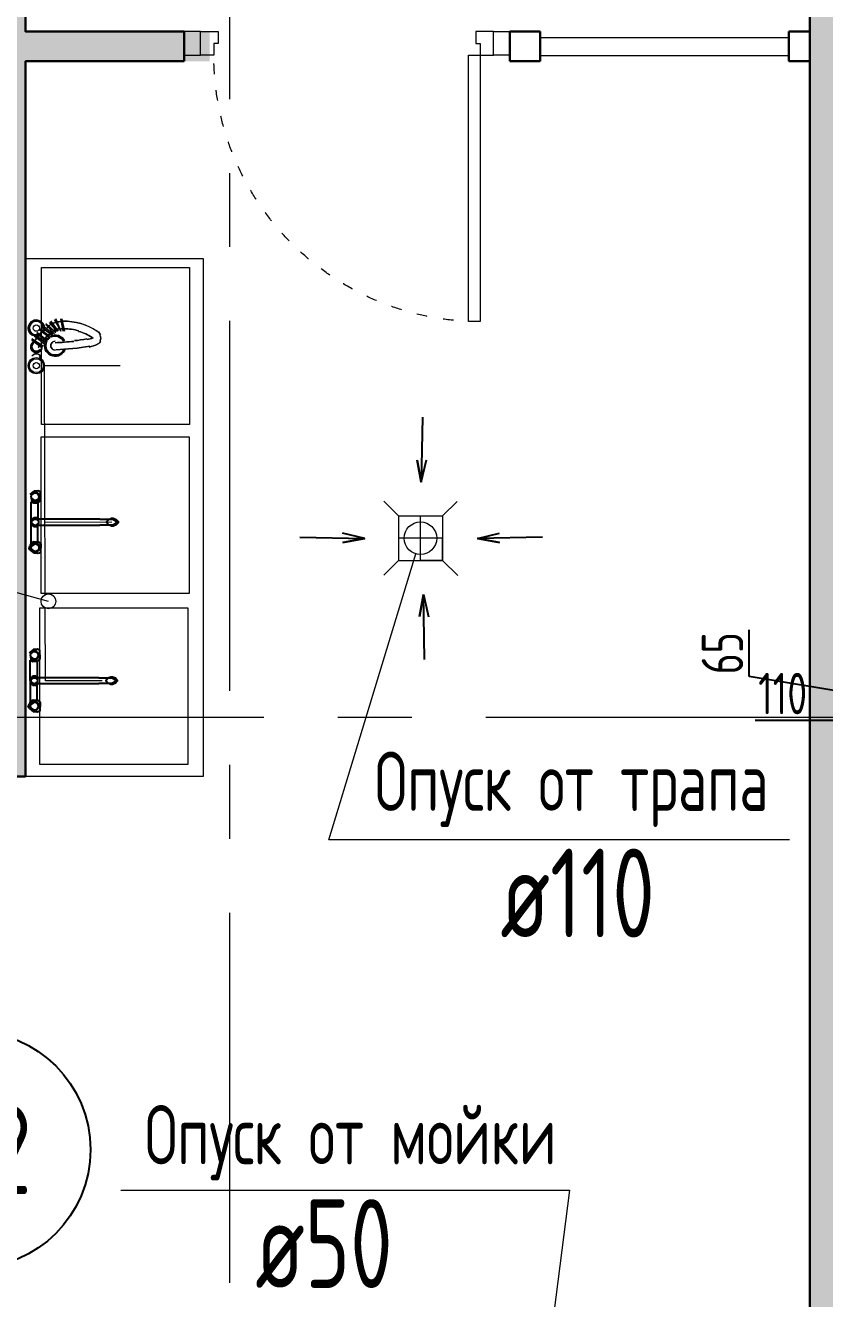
# Model space of a CAD drawing. Header units: millimetres. Extents: x -8689834 to 9419935, y -370377 to 166066.
# Drawn here: x -203923 to -201224, y 110637 to 114938 of the extents above; entities that cross this region are included whole.
import ezdxf
from ezdxf import colors
from ezdxf.entities.mleader import LeaderData, LeaderLine
from ezdxf.enums import TextEntityAlignment as Align
from ezdxf.math import Vec2, Vec3

# ---------------------------------------------------------------- set-up
doc = ezdxf.new("R2010")
doc.units = ezdxf.units.MM
doc.header["$MEASUREMENT"] = 0
doc.linetypes.add('ACAD_ISO03W100', pattern=[30, 12, -18])
doc.linetypes.add('CENTER', pattern=[2, 1.25, -0.25, 0.25, -0.25])
doc.layers.get('0').update_dxf_attribs({"color": 250, "lineweight": 9})
for name, color, linetype, lineweight in [('_0', 250, 'Continuous', 9), ('АР_Двери', 175, 'Continuous', 18), ('АР_Маркер экспликации', 239, 'Continuous', 13), ('АР_Номер помещения', 1, 'Continuous', 25), ('АР_Оси', 195, 'Continuous', 9), ('АР_Отметки', 250, 'Continuous', 15), ('АР_Перегородки газоблок', 165, 'Continuous', 30), ('АР_Перегородки газоблок_Штрих', 165, 'Continuous', 5), ('АР_Помещения_площадь', 19, 'Continuous', 9), ('АР_тонкая линия', 250, 'Continuous', 0), ('ВК_канализация', 32, 'Continuous', 30), ('Оборудование пищеблок', 250, 'Continuous', 5), ('ТХ_пищеблок', 30, 'Continuous', 20)]:
    doc.layers.add(name, color=color, linetype=linetype, lineweight=lineweight)
doc.layers.add('ТХ_ВК_трапы', color=5, linetype='Continuous')
doc.styles.add('ISOCPEUR', font='isocpeur.ttf', dxfattribs={"width": 0.7})
doc.styles.get("Standard").update_dxf_attribs({"font": 'isocpeur.ttf', "width": 0.7})
doc.dimstyles.new('R_50', dxfattribs={"dimtxt": 140, "dimasz": 30, "dimexe": 20, "dimexo": 0, "dimgap": 20, "dimtad": 1, "dimdec": 0, "dimrnd": 5, "dimzin": 0, "dimdsep": 46, "dimtxsty": 'ISOCPEUR', "dimblk": 'ARCHTICK', "dimcen": 50, "dimdle": 20, "dimclrd": 256, "dimclre": 256, "dimclrt": 256, "dimadec": 0, "dimazin": 0, "dimtfac": 2, "dimtdec": 0, "dimtofl": 0, "dimtmove": 1, "dimatfit": 3, "dimfxl": 1, "dimtvp": 3, "dimtolj": 1, "dimtzin": 0, "dimarcsym": 0})
pattern_1 = [(50, (0, 0), (215.17805, -18.82564), [22.5, -247.5]), (355, (0, 0), (-41.6254, 225.65764), [18, -198]), (100.45144, (17.93, -1.57), (173.55265, 206.832), [19.12206, -210.34263]), (46.1842, (0, 60), (320.1724, -49.65578), [33.75, -371.25]), (96.63564, (26.68, 55.86), (280.3986, 292.2356), [28.6831, -315.51413]), (351.18416, (0, 60), (280.3986, 292.2356), [27, -297]), (21, (30, 45), (179.07212, -120.78567), [22.5, -247.5]), (326, (30, 45), (72.9946, 217.54501), [18, -198]), (71.45144, (44.92, 34.93), (252.06671, 96.75935), [19.12206, -210.34263]), (37.5, (0, 0), (3.647957, 99.868156), [0, -195.6, 0, -201, 0, -198.75]), (7.5, (0, 0), (78.92086, 118.323514), [0, -114.6, 0, -191.1, 0, -75.75]), (327.5, (-66.9, 0), (160.14673, -6.766462), [0, -75, 0, -234, 0, -310.5]), (317.5, (-96.9, 0), (174.95585, 30.031495), [0, -97.5, 0, -155.4, 0, -220.5])]

# ---------------------------------------------------------------- blocks, each defined once
blk = doc.blocks.new('*U50')
at = {"layer": 'АР_Номер помещения', "color": 7}
blk.add_circle((-5584.6, -1809.9), 400, dxfattribs=at)
at = {"layer": 'АР_Помещения_площадь', "color": 7}
blk.add_line((-2993.7, -3156.3), (-3416, -3156.3), dxfattribs=at)
at = {"color": 7, "style": 'ISOCPEUR', "width": 0.7, "flags": 1}
blk.add_attdef('КАТЕГОРИЯ', (-499.2, -2092.2), '', height=250, dxfattribs=at)
at = {"layer": 'АР_Номер помещения', "color": 7, "style": 'ISOCPEUR', "width": 0.7}
blk.add_attdef('НОМЕР_ПОМЕЩЕНИЯ', text='', height=300, dxfattribs=at).set_placement((-5584.6, -1809.9), align=Align.MIDDLE_CENTER)
at = {"layer": 'АР_Помещения_площадь', "color": 7, "lineweight": 30, "width": 0.7, "flags": 104}
blk.add_attdef('ИМЯ_ПОМЕЩЕНИЯ', text='', height=100, dxfattribs=at).set_placement((157.6, 1217.1), align=Align.MIDDLE_CENTER)
at = {"layer": 'АР_Помещения_площадь', "color": 7, "style": 'ISOCPEUR', "width": 0.7}
blk.add_attdef('ПЛОЩАДЬ_ПОМЕЩЕНИЯ', text='', height=200, dxfattribs=at).set_placement((-2988.8, -2909.8), align=Align.MIDDLE_RIGHT)
blk = doc.blocks.new('*U710')
for points in [[(0, 0), (0, -80), (55, -80), (55, 0), (0, 0)], [(55, -80), (55, 0), (115, 0), (115, -40), (100, -40), (100, -80), (55, -80)], [(1045, -80), (1045, 0), (985, 0), (985, -40), (1000, -40), (1000, -80), (1045, -80)], [(1100, 0), (1100, -80), (1045, -80), (1045, 0), (1100, 0)]]:
    blk.add_lwpolyline(points)
blk.add_lwpolyline([(100, -80), (100, -980), (140, -980), (140, -80)], close=True)
at = {"linetype": 'ACAD_ISO03W100', "ltscale": 3}
blk.add_arc((100, -80), 900, 270, 0, dxfattribs=at)
blk = doc.blocks.new('A$C8adc73d5')
at = {"layer": 'Оборудование пищеблок', "color": 217, "true_color": 0x93278f}
for points in [[(1750, 0), (0, 0), (0, 600), (1750, 600)], [(570.1, 51.5), (40.1, 51.5), (40.1, 551.5), (570.1, 551.5)], [(1148.2, 46.9), (618.2, 46.9), (618.2, 546.9), (1148.2, 546.9)], [(1719.4, 46.3), (1189.4, 46.3), (1189.4, 546.3), (1719.4, 546.3)]]:
    blk.add_lwpolyline(points, close=True, dxfattribs=at)
blk = doc.blocks.new('_DotSmall')
at = {"color": 0, "linetype": 'ByBlock', "const_width": 0.5}
blk.add_lwpolyline([(-0.0625, 0, 1), (0.0625, 0, 1)], format="xyb", close=True, dxfattribs=at)
blk = doc.blocks.new('Трап ТХ')
at = {"layer": 'ТХ_ВК_трапы', "color": 18, "lineweight": 0, "true_color": 0x000000}
for p, q in [((305243.2, -196674.3), (305292.9, -196724.5)), ((305491.2, -196675.5), (305442.2, -196724.5)), ((305292.9, -196724.5), (305292.9, -196874.5)), ((305292.9, -196724.5), (305442.2, -196724.5)), ((305367.6, -196874.5), (305367.6, -196724.5)), ((305442.2, -196724.5), (305442.2, -196874.5)), ((305442.2, -196799.5), (305292.9, -196799.5)), ((305442.2, -196874.5), (305442.2, -196799.5)), ((305243.2, -196924.3), (305292.9, -196874.5)), ((305292.9, -196874.5), (305442.2, -196874.5)), ((305442.2, -196874.5), (305367.6, -196874.5)), ((305493.2, -196925.5), (305442.2, -196874.5))]:
    blk.add_line(p, q, dxfattribs=at)
blk = doc.blocks.new('A$C985b353d')
at = {"layer": 'ТХ_ВК_трапы', "color": 18, "ltscale": 100, "true_color": 0x000000}
for p, q in [((6.4, 408.7), (2.2, 189.2)), ((2.2, 189.2), (-11.2, 263.5)), ((-11.2, 263.5), (2.2, 189.2)), ((2.2, 189.2), (19.8, 264.3)), ((-407.4, 3.3), (-187.9, -0.9)), ((-187.9, -0.9), (-263, 16.7)), ((192.3, -0.9), (267.4, 16.7)), ((411.8, 3.3), (192.3, -0.9)), ((-187.9, -0.9), (-262.2, -14.3)), ((-262.2, -14.3), (-187.9, -0.9)), ((192.3, -0.9), (266.6, -14.3)), ((266.6, -14.3), (192.3, -0.9)), ((9.7, -190.8), (-3.8, -265.2)), ((-3.8, -265.2), (9.7, -190.8)), ((13.8, -410.3), (9.7, -190.8)), ((9.7, -190.8), (27.3, -265.9))]:
    blk.add_line(p, q, dxfattribs=at)
blk = doc.blocks.new('_ArchTick')
at = {"color": 0, "linetype": 'ByBlock', "const_width": 0.15}
blk.add_lwpolyline([(-0.5, -0.5), (0.5, 0.5)], dxfattribs=at)
blk = doc.blocks.new('*D2195')
at = {"lineweight": -2, "ltscale": 100, "transparency": 16777216}
for p, q in [((-201458.4, 112591), (-201173.4, 112591)), ((-201193.4, 112591), (-201041.3, 112591)), ((-201173.4, 112591), (-201173.4, 112611)), ((-201061.3, 112591), (-201061.3, 112571))]:
    blk.add_line(p, q, dxfattribs=at)
at = {"lineweight": -2, "ltscale": 100, "transparency": 16777216, "xscale": 30, "yscale": 30, "zscale": 30, "rotation": 180}
blk.add_blockref('_ArchTick', (-201173.4, 112591), dxfattribs=at)
at = {"lineweight": -2, "ltscale": 100, "transparency": 16777216, "xscale": 30, "yscale": 30, "zscale": 30}
blk.add_blockref('_ArchTick', (-201061.3, 112591), dxfattribs=at)
at = {"ltscale": 100, "transparency": 16777216, "insert": (-201364.9, 112681), "char_height": 140, "attachment_point": 5, "style": 'ISOCPEUR'}
blk.add_mtext('\\A1;110', dxfattribs=at)
blk = doc.blocks.new('*D2196')
at = {"lineweight": -2, "ltscale": 100, "transparency": 16777216}
for p, q in [((-201478.5, 112738.4), (-201478.5, 112896)), ((-200930.1, 112648.2), (-201478.5, 112738.4)), ((-201031.9, 112680.7), (-200910.1, 112680.7)), ((-200930.1, 112595.6), (-200930.1, 112700.7)), ((-201031.9, 112615.6), (-200910.1, 112615.6))]:
    blk.add_line(p, q, dxfattribs=at)
at = {"lineweight": -2, "ltscale": 100, "transparency": 16777216, "xscale": 30, "yscale": 30, "zscale": 30}
for p, rotation in [((-200930.1, 112680.7), 90), ((-200930.1, 112615.6), 270)]:
    blk.add_blockref('_ArchTick', p, dxfattribs=dict(at, rotation=rotation))
at = {"ltscale": 100, "transparency": 16777216, "insert": (-201568.5, 112817.2), "char_height": 140, "attachment_point": 5, "rotation": 90, "style": 'ISOCPEUR'}
blk.add_mtext('\\A1;65', dxfattribs=at)

msp = doc.modelspace()

# ---------------------------------------------------------------- hatches: boundary and pattern name
at = {"layer": 'АР_Перегородки газоблок_Штрих', "ltscale": 100}
h = msp.add_hatch(dxfattribs=at)
h.set_pattern_fill('AR-CONC', scale=30)
h.set_pattern_definition(pattern_1)
h.paths.add_polyline_path([(-201173.8, 118370.9), (-201173.6, 118400.7), (-200433.9, 118400.7), (-200433.9, 118520.7), (-201273.4, 118520.6), (-201273.4, 115964.6), (-201273.3, 115964.6), (-201273.4, 115627.6), (-201273.4, 115600.7), (-201173.8, 115600.7)])
h.paths.add_polyline_path([(-201173.8, 115600.7), (-201273.4, 115600.1), (-201273.4, 115007.2), (-201273.4, 112600.7), (-201173.4, 112600.7), (-201173.4, 112680.7), (-200433.9, 112680.7), (-200433.9, 112800.7), (-200573.8, 112800.7), (-200573.8, 112800.7), (-201173.8, 112800.7)])
h.paths.add_polyline_path([(-200433.9, 112520.7), (-201173.4, 112520.7), (-201173.4, 112600.7), (-201273.4, 112600.7), (-201273.4, 110702.5), (-201173.4, 110702.5), (-201173.4, 112400.7), (-200433.9, 112400.7), (-200433.9, 112400.7)])
h = msp.add_hatch(dxfattribs=at)
h.set_pattern_fill('AR-CONC', scale=30)
h.set_pattern_definition([(50, (0.09, 1576.72), (215.17805, -18.82564), [22.5, -247.5]), (355, (0.09, 1576.72), (-41.6254, 225.65764), [18, -198]), (100.45144, (18.02, 1575.15), (173.55265, 206.832), [19.12206, -210.34263]), (46.1842, (0.09, 1636.72), (320.1724, -49.65578), [33.75, -371.25]), (96.63564, (26.77, 1632.6), (280.3986, 292.2356), [28.6831, -315.51413]), (351.18416, (0.09, 1636.72), (280.3986, 292.2356), [27, -297]), (21, (30.1, 1621.72), (179.07212, -120.78567), [22.5, -247.5]), (326, (30.1, 1621.72), (72.9946, 217.54501), [18, -198]), (71.45144, (45.02, 1611.66), (252.06671, 96.75935), [19.12206, -210.34263]), (37.5, (0.09, 1576.72), (3.647957, 99.868156), [0, -195.6, 0, -201, 0, -198.75]), (7.5, (0.09, 1576.72), (78.92086, 118.323514), [0, -114.6, 0, -191.1, 0, -75.75]), (327.5, (-66.81, 1576.72), (160.14673, -6.766462), [0, -75, 0, -234, 0, -310.5]), (317.5, (-96.8, 1576.72), (174.95585, 30.031495), [0, -97.5, 0, -155.4, 0, -220.5])])
h.paths.add_polyline_path([(-201293.3, 117094.4), (-201947.8, 117094.3), (-201947.8, 116994.3), (-201293.3, 116994.4)])
h.paths.add_polyline_path([(-203077.8, 117094.3), (-204022.7, 117094.3), (-204022.7, 114793.8), (-205930.8, 114793.8), (-205930.8, 114693.8), (-204022.7, 114693.8), (-204022.7, 112500.4), (-206033.9, 112500.7), (-206033.9, 112400.7), (-203922.6, 112400.4), (-203922.7, 114817.8), (-203300.3, 114817.8), (-203300.3, 114917.8), (-203922.6, 114917.8), (-203922.6, 116994.3), (-203077.8, 116994.3)])
h = msp.add_hatch(dxfattribs=at)
h.set_pattern_fill('AR-CONC', scale=30)
h.set_pattern_definition(pattern_1)
h.paths.add_polyline_path([(-210461.8, 109734.7), (-210361.8, 109634.7)], flags=17)
h.paths.add_polyline_path([(-201173.4, 109734.7), (-201293.4, 109734.7), (-210461.8, 109734.7), (-210361.8, 109634.7), (-202922.4, 109634.7), (-202922.4, 109061.2), (-202922.4, 108915.3), (-200133.9, 108915.3), (-200133.9, 106900.6), (-203133.9, 106900.6), (-203133.9, 104807.7), (-203241.9, 104807.7), (-203241.9, 104707.7), (-203033.9, 104707.7), (-203033.9, 106800.7), (-200033.9, 106800.7), (-200033.9, 110700.9), (-201173.4, 110702.5), (-201273.4, 110702.5), (-201273.4, 109734.7), (-201173.4, 109734.7), (-201173.4, 110062.1), (-201173.4, 110600.9), (-201171.3, 110600.9), (-200133.9, 110600.9), (-200133.9, 109015.3), (-201173.4, 109015.3)])
h.paths.add_polyline_path([(-201273.4, 109634.7), (-201273.4, 109014.7), (-202822.4, 109014.7), (-202822.4, 109634.7)], flags=16)
h.paths.add_polyline_path([(-202970, 109634.7), (-202849.5, 109634.7)], flags=17)

# ---------------------------------------------------------------- linework, layer by layer
at = {"ltscale": 500}
msp.add_lwpolyline([(-203600.4, 111003.1), (-202085.1, 111003.1), (-202222.6, 109927.5)], dxfattribs=at)
at = {"layer": '_0', "ltscale": 500}
msp.add_lwpolyline([(-201341.8, 112187.2), (-202897.8, 112187.2), (-202604.5, 113153.4)], dxfattribs=at)
at = {"layer": 'АР_Оси', "color": 7, "linetype": 'CENTER', "ltscale": 1000}
for p, q in [((-203233.8, 135939.9), (-203233.8, 80207.5)), ((-224367.6, 112600.7), (-141189.2, 112600.7))]:
    msp.add_line(p, q, dxfattribs=at)
at = {"layer": 'АР_Перегородки газоблок', "color": 7, "lineweight": 13, "ltscale": 100}
for p, q in [((-202185.3, 114897.8, 0), (-201341.9, 114897.8, 0)), ((-201344.2, 114835.3, 0), (-202185.3, 114835.3, 0))]:
    msp.add_line(p, q, dxfattribs=at)
at = {"layer": 'АР_Перегородки газоблок', "color": 7, "ltscale": 100}
msp.add_line((-203922.7, 112400.4), (-206033.9, 112400.7), dxfattribs=at)
at = {"layer": 'АР_Перегородки газоблок', "color": 7, "ltscale": 100, "elevation": 0}
for points in [[(-203922.7, 116994.3), (-203922.7, 114917.8), (-203386.6, 114917.8), (-203386.6, 114817.8)], [(-202184.2, 114917.8), (-202286.6, 114917.8), (-202286.6, 114817.8)], [(-202184.2, 114917.8), (-202184.2, 114817.8)], [(-201344.2, 114917.8), (-201344.2, 114817.8)], [(-201344.2, 114917.8), (-201273.4, 114917.8)], [(-203922.7, 112400.4), (-203922.7, 114817.8), (-203386.6, 114817.8)], [(-202286.6, 114817.8), (-202184.2, 114817.8)], [(-201344.2, 114817.8), (-201273.4, 114817.8)]]:
    msp.add_lwpolyline(points, dxfattribs=at)
at = {"layer": 'АР_Перегородки газоблок', "color": 7, "ltscale": 100}
msp.add_lwpolyline([(-201273.4, 109734.7), (-201273.4, 115007.2)], dxfattribs=at)
at = {"layer": 'ВК_канализация', "color": 30, "lineweight": 13, "ltscale": 500, "true_color": 0xf26722}
for points in [[(-203856.1, 113014.9), (-203858.7, 113789), (-203603.3, 113789)], [(-203631.2, 113260.2), (-203857, 113259.5)], [(-203663.3, 112723.6), (-203855.2, 112723.6), (-203856, 112970.7)]]:
    msp.add_lwpolyline(points, dxfattribs=at)
at = {"layer": 'ВК_канализация', "color": 18, "lineweight": 13, "ltscale": 500, "true_color": 0x000000}
msp.add_lwpolyline([(-203845.2, 112992.4), (-204281.8, 113112.2), (-205797.1, 113112.2)], dxfattribs=at)
at = {"layer": 'ВК_канализация', "color": 30, "lineweight": 13, "ltscale": 500, "true_color": 0xf26722}
for centre, radius in [((-202588.5, 113206), 55), ((-203845.2, 112992.4), 25)]:
    msp.add_circle(centre, radius, dxfattribs=at)
at = {"layer": 'ТХ_пищеблок', "color": 7, "linetype": 'ByBlock', "lineweight": -2, "ltscale": 100}
for p, q in [((-203906.9, 113353.9), (-203893.8, 113364.9)), ((-203906.9, 113353.9), (-203893.8, 113364.9)), ((-203904.9, 113349.9), (-203880.8, 113365.9)), ((-203904.9, 113349.9), (-203880.8, 113365.9)), ((-203894.8, 113360.9), (-203903.9, 113350.9)), ((-203894.8, 113360.9), (-203903.9, 113350.9)), ((-203894.8, 113360.9), (-203884.8, 113360.9)), ((-203894.8, 113360.9), (-203884.8, 113360.9)), ((-203880.8, 113365.9), (-203893.8, 113364.9)), ((-203874.9, 113350.9), (-203884.8, 113360.9)), ((-203874.9, 113350.9), (-203884.8, 113360.9)), ((-203871.8, 113362.9), (-203880.8, 113365.9)), ((-203871.8, 113362.9), (-203880.8, 113365.9)), ((-203870.9, 113332.8), (-203871.8, 113362.9)), ((-203870.9, 113332.8), (-203871.8, 113362.9)), ((-203883.9, 113327.9), (-203903.9, 113341.9)), ((-203903.9, 113341.9), (-203901.9, 113330.9)), ((-203883.9, 113327.9), (-203903.9, 113341.9)), ((-203903.9, 113341.9), (-203901.9, 113330.9)), ((-203903.9, 113338.9), (-203894.9, 113328.9)), ((-203903.9, 113338.9), (-203894.9, 113328.9)), ((-203903.9, 113328.9), (-203894.9, 113324.9)), ((-203903.9, 113328.9), (-203894.9, 113324.9)), ((-203903.8, 113190.8), (-203903.9, 113328.9)), ((-203901.9, 113330.9), (-203892.9, 113325.9)), ((-203901.9, 113330.9), (-203892.9, 113325.9)), ((-203894.9, 113328.9), (-203884.9, 113328.9)), ((-203894.9, 113328.9), (-203884.9, 113328.9)), ((-203894.9, 113324.9), (-203883.9, 113325.9)), ((-203894.9, 113324.9), (-203883.9, 113325.9)), ((-203892.9, 113325.9), (-203883.9, 113327.9)), ((-203892.9, 113325.9), (-203883.9, 113327.9)), ((-203884.9, 113328.9), (-203874.9, 113338.9)), ((-203884.9, 113328.9), (-203874.9, 113338.9)), ((-203883.9, 113327.9), (-203880.9, 113324.9)), ((-203883.9, 113327.9), (-203880.9, 113324.9)), ((-203880.9, 113324.9), (-203883.9, 113325.9)), ((-203880.9, 113324.9), (-203883.9, 113325.9)), ((-203881.2, 113325), (-203881.2, 113269.9)), ((-203880.9, 113324.9), (-203870.9, 113332.8)), ((-203880.9, 113324.9), (-203870.9, 113332.8)), ((-203874.9, 113338.9), (-203874.9, 113350.9)), ((-203874.9, 113338.9), (-203874.9, 113350.9)), ((-203896, 113271.9), (-203903, 113264.9)), ((-203896, 113271.9), (-203903, 113264.9)), ((-203893, 113269.9), (-203903, 113262.9)), ((-203893, 113269.9), (-203903, 113262.9)), ((-203895, 113274.9), (-203902, 113265.9)), ((-203895, 113274.9), (-203902, 113265.9)), ((-203885, 113271.9), (-203896, 113271.9)), ((-203885, 113271.9), (-203896, 113271.9)), ((-203885, 113274.9), (-203895, 113274.9)), ((-203885, 113274.9), (-203895, 113274.9)), ((-203893.1, 113269.9), (-203887.2, 113269.9)), ((-203887.2, 113269.9), (-203878, 113262.9)), ((-203878, 113265.9), (-203885, 113274.9)), ((-203878, 113265.9), (-203885, 113274.9)), ((-203878, 113264.9), (-203885, 113271.9)), ((-203878, 113264.9), (-203885, 113271.9)), ((-203672.2, 113270), (-203881.1, 113269.9)), ((-203672.2, 113270), (-203628.2, 113270.1)), ((-203648.1, 113262.1), (-203642.1, 113269.1)), ((-203642.1, 113269.1), (-203632.2, 113273.1)), ((-203632.2, 113273.1), (-203626.2, 113273.1)), ((-203628.2, 113270.1), (-203616.1, 113263.1)), ((-203626.2, 113273.1), (-203616.1, 113269.1)), ((-203616.1, 113269.1), (-203610.1, 113262.1)), ((-203903, 113264.9), (-203903, 113254.9)), ((-203903, 113264.9), (-203903, 113254.9)), ((-203903, 113256.9), (-203893.1, 113249.9)), ((-203903, 113256.9), (-203893.1, 113249.9)), ((-203903, 113254.9), (-203896.1, 113247.9)), ((-203903, 113254.9), (-203896.1, 113247.9)), ((-203902, 113265.9), (-203902, 113253.9)), ((-203902, 113265.9), (-203902, 113253.9)), ((-203902, 113253.9), (-203895.1, 113244.9)), ((-203902, 113253.9), (-203895.1, 113244.9)), ((-203896.1, 113247.9), (-203885.1, 113247.9)), ((-203896.1, 113247.9), (-203885.1, 113247.9)), ((-203895.1, 113244.9), (-203885.1, 113244.9)), ((-203895.1, 113244.9), (-203885.1, 113244.9)), ((-203893.1, 113249.9), (-203887.2, 113249.9)), ((-203887.2, 113249.9), (-203878, 113256.9)), ((-203885.1, 113247.9), (-203878, 113254.9)), ((-203885.1, 113247.9), (-203878, 113254.9)), ((-203885.1, 113244.9), (-203878, 113253.9)), ((-203885.1, 113244.9), (-203878, 113253.9)), ((-203881.2, 113249.9), (-203672.1, 113250)), ((-203881.1, 113194.7), (-203881.2, 113249.9)), ((-203878, 113253.9), (-203878, 113265.9)), ((-203878, 113253.9), (-203878, 113265.9)), ((-203628.1, 113250.1), (-203672.1, 113250)), ((-203648.1, 113258.1), (-203648.1, 113262.1)), ((-203642.1, 113251.1), (-203648.1, 113258.1)), ((-203632.1, 113247.1), (-203642.1, 113251.1)), ((-203626.1, 113247.1), (-203632.1, 113247.1)), ((-203616.1, 113257.1), (-203628.1, 113250.1)), ((-203616.1, 113251.1), (-203626.1, 113247.1)), ((-203616.1, 113263.1), (-203616.1, 113257.1)), ((-203610.1, 113258.1), (-203616.1, 113251.1)), ((-203610.1, 113262.1), (-203610.1, 113258.1)), ((-203903.8, 113190.8), (-203907.7, 113179.8)), ((-203903.8, 113190.8), (-203907.7, 113179.8)), ((-203903.8, 113190.8), (-203894.8, 113194.8)), ((-203903.8, 113190.8), (-203894.8, 113194.8)), ((-203883.8, 113191.8), (-203903.7, 113177.8)), ((-203883.8, 113191.8), (-203903.7, 113177.8)), ((-203903.7, 113180.8), (-203894.8, 113190.8)), ((-203903.7, 113180.8), (-203894.8, 113190.8)), ((-203903.7, 113177.8), (-203901.8, 113188.8)), ((-203903.7, 113177.8), (-203901.8, 113188.8)), ((-203901.8, 113188.8), (-203892.8, 113193.8)), ((-203901.8, 113188.8), (-203892.8, 113193.8)), ((-203894.8, 113194.8), (-203883.8, 113193.8)), ((-203894.8, 113194.8), (-203883.8, 113193.8)), ((-203894.8, 113190.8), (-203884.8, 113190.8)), ((-203894.8, 113190.8), (-203884.8, 113190.8)), ((-203892.8, 113193.8), (-203883.8, 113191.8)), ((-203892.8, 113193.8), (-203883.8, 113191.8)), ((-203884.8, 113190.8), (-203874.7, 113180.9)), ((-203884.8, 113190.8), (-203874.7, 113180.9)), ((-203880.8, 113194.9), (-203883.8, 113193.8)), ((-203883.8, 113191.8), (-203880.8, 113194.9)), ((-203880.8, 113194.9), (-203883.8, 113193.8)), ((-203883.8, 113191.8), (-203880.8, 113194.9)), ((-203880.8, 113194.9), (-203870.8, 113186.9)), ((-203880.8, 113194.9), (-203870.8, 113186.9)), ((-203870.8, 113186.9), (-203871.7, 113156.9)), ((-203870.8, 113186.9), (-203871.7, 113156.9)), ((-203910.7, 113170.7), (-203907.7, 113179.8)), ((-203910.7, 113170.7), (-203907.7, 113179.8)), ((-203906.7, 113165.8), (-203910.7, 113170.7)), ((-203906.7, 113165.8), (-203910.7, 113170.7)), ((-203906.7, 113165.8), (-203903.7, 113167.8)), ((-203906.7, 113165.8), (-203903.7, 113167.8)), ((-203906.7, 113165.8), (-203893.7, 113154.8)), ((-203906.7, 113165.8), (-203893.7, 113154.8)), ((-203905.7, 113176.8), (-203903.7, 113177.8)), ((-203905.7, 113176.8), (-203903.7, 113177.8)), ((-203905.7, 113176.8), (-203904.7, 113169.8)), ((-203905.7, 113176.8), (-203904.7, 113169.8)), ((-203904.7, 113169.8), (-203880.7, 113153.9)), ((-203903.7, 113167.8), (-203904.7, 113169.8)), ((-203904.7, 113169.8), (-203880.7, 113153.9)), ((-203903.7, 113167.8), (-203904.7, 113169.8)), ((-203903.7, 113168.8), (-203903.7, 113180.8)), ((-203903.7, 113168.8), (-203903.7, 113180.8)), ((-203894.7, 113158.8), (-203903.7, 113168.8)), ((-203894.7, 113158.8), (-203903.7, 113168.8)), ((-203894.7, 113158.8), (-203884.7, 113158.8)), ((-203894.7, 113158.8), (-203884.7, 113158.8)), ((-203880.7, 113153.9), (-203893.7, 113154.8)), ((-203874.7, 113168.9), (-203884.7, 113158.8)), ((-203874.7, 113168.9), (-203884.7, 113158.8)), ((-203871.7, 113156.9), (-203880.7, 113153.9)), ((-203871.7, 113156.9), (-203880.7, 113153.9)), ((-203874.7, 113180.9), (-203874.7, 113168.9)), ((-203874.7, 113180.9), (-203874.7, 113168.9)), ((-203909.4, 112818.4), (-203896.4, 112829.4)), ((-203909.4, 112818.4), (-203896.4, 112829.4)), ((-203907.4, 112814.4), (-203883.4, 112830.4)), ((-203907.4, 112814.4), (-203883.4, 112830.4)), ((-203897.4, 112825.4), (-203906.4, 112815.4)), ((-203897.4, 112825.4), (-203906.4, 112815.4)), ((-203886.5, 112792.4), (-203906.4, 112806.4)), ((-203906.4, 112806.4), (-203904.5, 112795.4)), ((-203886.5, 112792.4), (-203906.4, 112806.4)), ((-203906.4, 112806.4), (-203904.5, 112795.4)), ((-203906.4, 112803.4), (-203897.5, 112793.4)), ((-203906.4, 112803.4), (-203897.5, 112793.4)), ((-203904.5, 112795.4), (-203895.5, 112790.4)), ((-203904.5, 112795.4), (-203895.5, 112790.4)), ((-203897.4, 112825.4), (-203887.4, 112825.4)), ((-203897.4, 112825.4), (-203887.4, 112825.4)), ((-203883.4, 112830.4), (-203896.4, 112829.4)), ((-203887.5, 112793.4), (-203877.4, 112803.4)), ((-203887.5, 112793.4), (-203877.4, 112803.4)), ((-203877.4, 112815.4), (-203887.4, 112825.4)), ((-203877.4, 112815.4), (-203887.4, 112825.4)), ((-203883.5, 112789.4), (-203873.5, 112797.4)), ((-203883.5, 112789.4), (-203873.5, 112797.4)), ((-203874.4, 112827.4), (-203883.4, 112830.4)), ((-203874.4, 112827.4), (-203883.4, 112830.4)), ((-203877.4, 112803.4), (-203877.4, 112815.4)), ((-203877.4, 112803.4), (-203877.4, 112815.4)), ((-203873.5, 112797.4), (-203874.4, 112827.4)), ((-203873.5, 112797.4), (-203874.4, 112827.4)), ((-203906.5, 112793.4), (-203897.5, 112789.4)), ((-203906.5, 112793.4), (-203897.5, 112789.4)), ((-203906.3, 112655.3), (-203906.5, 112793.4)), ((-203897.5, 112793.4), (-203887.5, 112793.4)), ((-203897.5, 112793.4), (-203887.5, 112793.4)), ((-203897.5, 112789.4), (-203886.5, 112790.4)), ((-203897.5, 112789.4), (-203886.5, 112790.4)), ((-203895.5, 112790.4), (-203886.5, 112792.4)), ((-203895.5, 112790.4), (-203886.5, 112792.4)), ((-203886.5, 112792.4), (-203883.5, 112789.4)), ((-203886.5, 112792.4), (-203883.5, 112789.4)), ((-203883.5, 112789.4), (-203886.5, 112790.4)), ((-203883.5, 112789.4), (-203886.5, 112790.4)), ((-203883.8, 112789.5), (-203883.7, 112734.4)), ((-203898.6, 112736.4), (-203905.6, 112729.4)), ((-203898.6, 112736.4), (-203905.6, 112729.4)), ((-203895.6, 112734.4), (-203905.6, 112727.4)), ((-203895.6, 112734.4), (-203905.6, 112727.4)), ((-203905.6, 112729.4), (-203905.6, 112719.4)), ((-203905.6, 112729.4), (-203905.6, 112719.4)), ((-203905.6, 112721.4), (-203895.6, 112714.4)), ((-203905.6, 112721.4), (-203895.6, 112714.4)), ((-203905.6, 112719.4), (-203898.6, 112712.4)), ((-203905.6, 112719.4), (-203898.6, 112712.4)), ((-203897.6, 112739.4), (-203904.6, 112730.4)), ((-203897.6, 112739.4), (-203904.6, 112730.4)), ((-203904.6, 112730.4), (-203904.6, 112718.4)), ((-203904.6, 112730.4), (-203904.6, 112718.4)), ((-203904.6, 112718.4), (-203897.6, 112709.4)), ((-203904.6, 112718.4), (-203897.6, 112709.4)), ((-203887.6, 112736.4), (-203898.6, 112736.4)), ((-203887.6, 112736.4), (-203898.6, 112736.4)), ((-203898.6, 112712.4), (-203887.6, 112712.4)), ((-203898.6, 112712.4), (-203887.6, 112712.4)), ((-203887.6, 112739.4), (-203897.6, 112739.4)), ((-203887.6, 112739.4), (-203897.6, 112739.4)), ((-203897.6, 112709.4), (-203887.6, 112709.4)), ((-203897.6, 112709.4), (-203887.6, 112709.4)), ((-203895.6, 112734.5), (-203889.8, 112734.5)), ((-203895.6, 112714.4), (-203889.8, 112714.4)), ((-203889.8, 112734.5), (-203880.6, 112727.5)), ((-203889.8, 112714.4), (-203880.6, 112721.5)), ((-203880.6, 112730.4), (-203887.6, 112739.4)), ((-203880.6, 112730.4), (-203887.6, 112739.4)), ((-203880.6, 112729.4), (-203887.6, 112736.4)), ((-203880.6, 112729.4), (-203887.6, 112736.4)), ((-203887.6, 112712.4), (-203880.6, 112719.4)), ((-203887.6, 112712.4), (-203880.6, 112719.4)), ((-203887.6, 112709.4), (-203880.6, 112718.4)), ((-203887.6, 112709.4), (-203880.6, 112718.4)), ((-203674.7, 112734.6), (-203883.7, 112734.4)), ((-203883.7, 112714.4), (-203674.7, 112714.6)), ((-203883.7, 112659.3), (-203883.7, 112714.4)), ((-203880.6, 112718.4), (-203880.6, 112730.4)), ((-203880.6, 112718.4), (-203880.6, 112730.4)), ((-203674.7, 112734.6), (-203630.7, 112734.6)), ((-203630.7, 112714.6), (-203674.7, 112714.6)), ((-203650.7, 112726.6), (-203644.7, 112733.6)), ((-203650.7, 112722.6), (-203650.7, 112726.6)), ((-203644.7, 112715.6), (-203650.7, 112722.6)), ((-203644.7, 112733.6), (-203634.7, 112737.6)), ((-203634.7, 112711.6), (-203644.7, 112715.6)), ((-203634.7, 112737.6), (-203628.7, 112737.6)), ((-203628.7, 112711.6), (-203634.7, 112711.6)), ((-203630.7, 112734.6), (-203618.7, 112727.6)), ((-203618.7, 112721.6), (-203630.7, 112714.6)), ((-203628.7, 112737.6), (-203618.7, 112733.6)), ((-203618.7, 112715.6), (-203628.7, 112711.6)), ((-203618.7, 112733.6), (-203612.7, 112726.6)), ((-203618.7, 112727.6), (-203618.7, 112721.6)), ((-203612.7, 112722.6), (-203618.7, 112715.6)), ((-203612.7, 112726.6), (-203612.7, 112722.6)), ((-203913.3, 112635.3), (-203910.3, 112644.3)), ((-203913.3, 112635.3), (-203910.3, 112644.3)), ((-203909.3, 112630.3), (-203913.3, 112635.3)), ((-203909.3, 112630.3), (-203913.3, 112635.3)), ((-203906.3, 112655.3), (-203910.3, 112644.3)), ((-203906.3, 112655.3), (-203910.3, 112644.3)), ((-203909.3, 112630.3), (-203906.3, 112632.3)), ((-203909.3, 112630.3), (-203906.3, 112632.3)), ((-203909.3, 112630.3), (-203896.2, 112619.3)), ((-203909.3, 112630.3), (-203896.2, 112619.3)), ((-203908.3, 112641.3), (-203906.3, 112642.3)), ((-203908.3, 112641.3), (-203906.3, 112642.3)), ((-203908.3, 112641.3), (-203907.3, 112634.3)), ((-203908.3, 112641.3), (-203907.3, 112634.3)), ((-203907.3, 112634.3), (-203883.2, 112618.4)), ((-203906.3, 112632.3), (-203907.3, 112634.3)), ((-203907.3, 112634.3), (-203883.2, 112618.4)), ((-203906.3, 112632.3), (-203907.3, 112634.3)), ((-203906.3, 112655.3), (-203897.4, 112659.3)), ((-203906.3, 112655.3), (-203897.4, 112659.3)), ((-203886.3, 112656.4), (-203906.3, 112642.3)), ((-203886.3, 112656.4), (-203906.3, 112642.3)), ((-203906.3, 112645.3), (-203897.3, 112655.3)), ((-203906.3, 112645.3), (-203897.3, 112655.3)), ((-203906.3, 112642.3), (-203904.3, 112653.3)), ((-203906.3, 112642.3), (-203904.3, 112653.3)), ((-203906.3, 112633.3), (-203906.3, 112645.3)), ((-203906.3, 112633.3), (-203906.3, 112645.3)), ((-203897.2, 112623.3), (-203906.3, 112633.3)), ((-203897.2, 112623.3), (-203906.3, 112633.3)), ((-203904.3, 112653.3), (-203895.4, 112658.3)), ((-203904.3, 112653.3), (-203895.4, 112658.3)), ((-203897.4, 112659.3), (-203886.4, 112658.4)), ((-203897.4, 112659.3), (-203886.4, 112658.4)), ((-203897.3, 112655.3), (-203887.3, 112655.4)), ((-203897.3, 112655.3), (-203887.3, 112655.4)), ((-203897.2, 112623.3), (-203887.2, 112623.4)), ((-203897.2, 112623.3), (-203887.2, 112623.4)), ((-203895.4, 112658.3), (-203886.3, 112656.4)), ((-203895.4, 112658.3), (-203886.3, 112656.4)), ((-203887.3, 112655.4), (-203877.3, 112645.4)), ((-203887.3, 112655.4), (-203877.3, 112645.4)), ((-203877.3, 112633.4), (-203887.2, 112623.4)), ((-203877.3, 112633.4), (-203887.2, 112623.4)), ((-203883.4, 112659.4), (-203886.4, 112658.4)), ((-203883.4, 112659.4), (-203886.4, 112658.4)), ((-203886.3, 112656.4), (-203883.4, 112659.4)), ((-203886.3, 112656.4), (-203883.4, 112659.4)), ((-203883.4, 112659.4), (-203873.3, 112651.4)), ((-203883.4, 112659.4), (-203873.3, 112651.4)), ((-203877.3, 112645.4), (-203877.3, 112633.4)), ((-203877.3, 112645.4), (-203877.3, 112633.4)), ((-203873.3, 112651.4), (-203874.2, 112621.4)), ((-203873.3, 112651.4), (-203874.2, 112621.4)), ((-203883.2, 112618.4), (-203896.2, 112619.3)), ((-203874.2, 112621.4), (-203883.2, 112618.4)), ((-203874.2, 112621.4), (-203883.2, 112618.4))]:
    msp.add_line(p, q, dxfattribs=at)
at = {"layer": 'ТХ_пищеблок', "color": 7, "lineweight": 0}
for points in [[(-203858.7, 113914.7, 3.349514), (-203876.3, 113890.2, -3.349514)], [(-203863.1, 113918.4, 2.5734), (-203881.6, 113893, -2.5734)], [(-203866.4, 113903.6, 0.121122), (-203863, 113914.1, -0.121122)], [(-203846.2, 113918.9, 0.021049), (-203854.3, 113912.3, -0.021049)], [(-203834.7, 113929.1, 0.030446), (-203844.1, 113923.5, -0.030446)], [(-203818, 113935.6, 0.038822), (-203831.2, 113930.8, -0.038822)], [(-203798.6, 113938.9, 0.043708), (-203814.3, 113936.6, -0.043708)], [(-203742.2, 113906.2, 0.073497), (-203792.9, 113913.7, -0.073497)], [(-203893, 113870.2, 1.879148), (-203867.2, 113851.9, -1.879148)], [(-203878, 113892.1, 0.006878), (-203883.8, 113884.4, -0.006878)], [(-203877, 113894.5, 0.111571), (-203868.7, 113900.5, -0.111571)], [(-203869.7, 113902.6, 0.006867), (-203875.7, 113895.1, -0.006867)], [(-203857.1, 113909.8, 0.020071), (-203864.2, 113902.6, -0.020071)], [(-203853.1, 113875.8, 0.071497), (-203857.3, 113866.4, -0.071497)], [(-203849.6, 113873.5, 1.108707), (-203793, 113845.6, -1.108707)], [(-203843.4, 113886, 0.071236), (-203850.8, 113879, -0.071236)], [(-203840.4, 113882.9, 0.075801), (-203847.5, 113876.5, -0.075801)], [(-203790.5, 113872.6, 0.423103), (-203839.7, 113888.3, -0.423103)], [(-203794.7, 113871.4, 0.413779), (-203837.5, 113884.7, -0.413779)], [(-203822.7, 113871.4, 1.000049), (-203822.7, 113841.8, -1.000049)], [(-203822.7, 113866.2, 0.008531), (-203759.1, 113871, -0.008531)], [(-203757.5, 113873.4, 0.021688), (-203715.8, 113879.1, -0.021688)], [(-203697.6, 113883.7, 0.086562), (-203743.2, 113904.6, -0.086562)], [(-203714.9, 113877.3, 0.048642), (-203693.9, 113883, -0.048642)], [(-203678.1, 113862.3, 0.128446), (-203668.1, 113871.9, -0.128446)], [(-203670.8, 113872.6, 0.263202), (-203670.7, 113891.3, -0.263202)], [(-203895, 113869.2, 1.639573), (-203867.3, 113849.7, -1.639573)], [(-203870.9, 113821.4, 0.502962), (-203901.5, 113821.4, -0.502962)], [(-203858.2, 113862.6, 0.921844), (-203788.7, 113845, -0.921844)], [(-203820.2, 113842.6, 0.030153), (-203705.8, 113854.5, -0.030153)], [(-203708.1, 113851.8, 0.076793), (-203679.4, 113861.5, -0.076793)]]:
    msp.add_lwpolyline(points, format="xyb", close=True, dxfattribs=at)
for points in [[(-203841.8, 113888.3), (-203875.6, 113913.7)], [(-203867.2, 113917.9), (-203833.3, 113892.6)], [(-203829.1, 113896.8), (-203862.9, 113922.2)], [(-203820.6, 113901), (-203854.5, 113930.6)], [(-203854.5, 113926.4), (-203824.8, 113896.8)], [(-203841.8, 113934.9), (-203816.4, 113905.3)], [(-203812.2, 113905.3), (-203837.5, 113939.1)], [(-203803.7, 113905.3), (-203820.6, 113947.6), (-203803.7, 113905.3), (-203824.8, 113943.3)], [(-203807.9, 113913.7), (-203812.2, 113913.7), (-203816.4, 113909.5), (-203812.2, 113913.7)], [(-203803.7, 113947.6), (-203795.2, 113905.3)], [(-203799.5, 113913.7), (-203803.7, 113913.7)], [(-203791, 113905.3), (-203799.5, 113947.6)], [(-203862.9, 113854.5), (-203901, 113879.9)], [(-203901, 113875.6), (-203867.2, 113850.2)], [(-203854.5, 113867.2), (-203892.5, 113892.6)], [(-203892.5, 113888.3), (-203858.7, 113862.9)], [(-203850.2, 113875.6), (-203884.1, 113901)], [(-203884.1, 113896.8), (-203850.2, 113871.4)], [(-203875.6, 113909.5), (-203841.8, 113884.1)], [(-203858.7, 113879.9), (-203862.9, 113871.4)], [(-203850.2, 113888.3), (-203854.5, 113884.1), (-203854.5, 113879.9), (-203854.5, 113884.1)], [(-203841.8, 113896.8), (-203841.8, 113892.6), (-203846, 113892.6), (-203841.8, 113892.6)], [(-203820.6, 113909.5), (-203824.8, 113909.5), (-203829.1, 113905.3), (-203833.3, 113901), (-203837.5, 113901), (-203833.3, 113901), (-203829.1, 113905.3), (-203824.8, 113909.5)], [(-203871.4, 113858.7), (-203879.8, 113850.2), (-203871.4, 113858.7), (-203867.2, 113867.2)], [(-203875.6, 113820.6), (-203867.2, 113807.9)]]:
    msp.add_lwpolyline(points, close=True, dxfattribs=at)
for points in [[(-203867.2, 113922.2), (-203867.2, 113922.2)], [(-203867.2, 113922.2), (-203867.2, 113922.2)], [(-203854.5, 113930.6), (-203854.5, 113930.6)], [(-203854.5, 113930.6), (-203854.5, 113930.6)], [(-203841.8, 113939.1), (-203841.8, 113939.1)], [(-203841.8, 113939.1), (-203841.8, 113939.1)], [(-203820.6, 113943.3), (-203820.6, 113943.3)], [(-203820.6, 113943.3), (-203820.6, 113943.3)], [(-203799.5, 113947.6), (-203799.5, 113947.6)], [(-203799.5, 113947.6), (-203799.5, 113947.6)], [(-203884.1, 113901), (-203884.1, 113901)], [(-203884.1, 113901), (-203884.1, 113901)], [(-203875.6, 113909.5), (-203875.6, 113909.5)], [(-203875.6, 113909.5), (-203875.6, 113909.5)], [(-203850.2, 113875.6), (-203850.2, 113875.6)], [(-203850.2, 113875.6), (-203850.2, 113875.6)], [(-203841.8, 113884.1), (-203841.8, 113884.1)], [(-203841.8, 113884.1), (-203841.8, 113884.1)], [(-203833.3, 113892.6), (-203833.3, 113892.6)], [(-203833.3, 113892.6), (-203833.3, 113892.6)], [(-203824.8, 113901), (-203824.8, 113901)], [(-203824.8, 113901), (-203824.8, 113901)], [(-203812.2, 113905.3), (-203812.2, 113905.3)], [(-203812.2, 113905.3), (-203812.2, 113905.3)], [(-203803.7, 113905.3), (-203803.7, 113905.3)], [(-203803.7, 113905.3), (-203803.7, 113905.3)], [(-203795.2, 113905.3), (-203795.2, 113905.3)], [(-203795.2, 113905.3), (-203795.2, 113905.3)], [(-203867.2, 113854.5), (-203867.2, 113854.5)], [(-203867.2, 113854.5), (-203867.2, 113854.5)], [(-203858.7, 113862.9), (-203858.7, 113862.9)], [(-203858.7, 113862.9), (-203858.7, 113862.9)], [(-203864.8, 113140.5), (-203864.8, 113140.5)], [(-203867.4, 112605), (-203867.4, 112605)]]:
    msp.add_lwpolyline(points, dxfattribs=at)
for points in [[(-203679.7, 113905.3, -0.098402), (-203669.4, 113893.5, 0.098402), (-203680.8, 113904.8, 0.153885), (-203796.7, 113939.1, -0.153885), (-203679.7, 113905.3)], [(-203898.9, 113861.7, -0.016359), (-203886, 113881.4, 0.016359), (-203898.6, 113860.4, 1.000109), (-203873.8, 113844.3, -1.000109), (-203898.9, 113861.7)]]:
    msp.add_lwpolyline(points, format="xyb", dxfattribs=at)
for centre, radius in [((-203886.2, 113915.8), 10.6), ((-203886.2, 113915.8), 10.6), ((-203886.2, 113788.9), 27.5), ((-203886.2, 113788.9), 27.5), ((-203886.2, 113788.9), 23.3), ((-203886.2, 113788.9), 23.3), ((-203886.2, 113788.9), 10.6), ((-203886.2, 113788.9), 10.6)]:
    msp.add_circle(centre, radius, dxfattribs=at)
at = {"layer": 'ТХ_пищеблок', "color": 7, "linetype": 'ByBlock', "lineweight": -2, "ltscale": 100}
for centre in [(-203890.4, 113345.9), (-203890.4, 113345.9), (-203890.2, 113173.8), (-203890.2, 113173.8), (-203892.9, 112810.4), (-203892.9, 112810.4), (-203892.8, 112638.3), (-203892.8, 112638.3)]:
    msp.add_circle(centre, 13, dxfattribs=at)

# ---------------------------------------------------------------- block references
at = {"layer": 'АР_Двери', "color": 7, "xscale": -1}
msp.add_blockref('*U710', (-202286.6, 114917.8, 0), dxfattribs=at)
msp.add_blockref('*U710', (-202286.6, 114917.8, 0), dxfattribs=at)
at = {"layer": 'АР_Маркер экспликации', "color": 7}
ref = msp.add_blockref('*U50', (-198518.6, 112949.5), dxfattribs=at)
ref.add_attrib('НОМЕР_ПОМЕЩЕНИЯ', '152', dxfattribs={"layer": 'АР_Номер помещения', "color": 7, "height": 300, "style": 'ISOCPEUR', "width": 0.7}).set_placement((-204103.1, 111139.6), align=Align.MIDDLE_CENTER)
ref.add_attrib('ПЛОЩАДЬ_ПОМЕЩЕНИЯ', '34.78', dxfattribs={"layer": 'АР_Помещения_площадь', "color": 7, "height": 200, "style": 'ISOCPEUR', "width": 0.7}).set_placement((-201507.3, 110039.7), align=Align.MIDDLE_RIGHT)
at = {"layer": 'АР_тонкая линия', "color": 7, "ltscale": 500}
msp.add_blockref('A$C985b353d', (-202588.5, 113206), dxfattribs=at)
at = {"layer": 'Оборудование пищеблок', "color": 7, "rotation": 90}
msp.add_blockref('A$C8adc73d5', (-203322.7, 112400.7), dxfattribs=at)
at = {"layer": 'ТХ_ВК_трапы', "color": 7}
msp.add_blockref('Трап ТХ', (-507956, 310005.5), dxfattribs=at)

# ---------------------------------------------------------------- texts
at = {"layer": 'ВК_канализация', "color": 18, "ltscale": 100, "true_color": 0x000000, "attachment_point": 4, "style": 'ISOCPEUR'}
for s, insert, char_height, width in [('Опуск от трапа', (-202743.1, 112357.1), 200, 5891.51), ('\\pxi-1,l1,t1,5;ø110', (-202318.7, 112006.9), 300, 7500), ('Опуск от мойки', (-203519.4, 111162.8), 200, 5891.51), ('\\pxi-1,l1,t1,5;ø50', (-203146.9, 110822.4), 300, 7500)]:
    msp.add_mtext(s, dxfattribs=dict(at, insert=insert, char_height=char_height, width=width))

# ---------------------------------------------------------------- dimensions: what is measured, and where the dimension line sits
at = {"color": 18, "ltscale": 100, "true_color": 0x000000}
dim = msp.add_linear_dim(base=(-200930.1, 112680.7), p1=(-201031.9, 112615.6), p2=(-201031.9, 112680.7), angle=90, dimstyle='R_50', override={"dimpost": '\\X'}, dxfattribs=at)
dim.commit()
dim.dimension.update_dxf_attribs({"geometry": '*D2196', "text_midpoint": (-201478.5, 112758.4), "dimtype": 160})
dim = msp.add_linear_dim(base=(-201061.3, 112591), p1=(-201173.4, 112591), p2=(-201061.3, 112591), dimstyle='R_50', override={"dimpost": '\\X'}, dxfattribs=at)
dim.commit()
dim.dimension.update_dxf_attribs({"geometry": '*D2195', "text_midpoint": (-201364.9, 112491), "dimtype": 160})

# ---------------------------------------------------------------- leaders
at = {"layer": 'АР_Отметки', "color": 7}
ml = msp.add_multileader_mtext('Standard', dxfattribs=at)
ml.set_content('-0,125', color=7, style='ISOCPEUR')
ml.set_leader_properties(color=256, linetype='Continuous', lineweight=-1)
ml.set_arrow_properties(name='DOTSMALL')
ml.build(insert=Vec2(0, 0))
ml.multileader.update_dxf_attribs({"has_text_frame": 1, "text_left_attachment_type": 4, "text_right_attachment_type": 4, "dogleg_length": 100, "arrow_head_size": 180})
ctx = ml.context
ctx.base_point, ctx.char_height, ctx.arrow_head_size, ctx.landing_gap_size, ctx.plane_origin = Vec3(-204881.2, 122200.4), 250, 180, 50, Vec3(-207042.4, 121251.7)
ctx.left_attachment, ctx.right_attachment = 4, 4
notes = []
notes.append((ctx, [(0, (0, 0, 0), (0, 0), (1, 0), 1, [])]))
ctx.mtext.insert, ctx.mtext.width, ctx.mtext.line_spacing_style, ctx.mtext.flow_direction = Vec3(-204831.2, 122533.8), 852.697, 2, 5
ml = msp.add_multileader_mtext('Standard', dxfattribs=at)
ml.set_content('{\\W0.8;-2,730}', color=7, style='ISOCPEUR')
ml.set_leader_properties(color=256, linetype='Continuous', lineweight=-1)
ml.set_arrow_properties(name='DOTSMALL')
ml.build(insert=Vec2(0, 0))
ml.multileader.update_dxf_attribs({"has_text_frame": 1, "text_left_attachment_type": 4, "text_right_attachment_type": 4, "dogleg_length": 100, "arrow_head_size": 180})
ctx = ml.context
ctx.base_point, ctx.char_height, ctx.arrow_head_size, ctx.landing_gap_size, ctx.plane_origin = Vec3(-314791.3, 121809, 0), 250, 180, 50, Vec3(-319449.8, 117956.7, 0)
ctx.left_attachment, ctx.right_attachment = 4, 4
notes.append((ctx, [(0, (0, 0, 0), (0, 0), (1, 0), 1, [])]))
ctx.mtext.insert, ctx.mtext.width, ctx.mtext.defined_height, ctx.mtext.line_spacing_style, ctx.mtext.flow_direction = Vec3(-314741.3, 122142.4, 0), 769.989, 343.9, 2, 5
ml = msp.add_multileader_mtext('Standard', dxfattribs=at)
ml.set_content('{\\W0.8;-2,430}', color=7, style='ISOCPEUR')
ml.set_leader_properties(color=256, linetype='Continuous', lineweight=-1)
ml.set_arrow_properties(name='DOTSMALL')
ml.build(insert=Vec2(0, 0))
ml.multileader.update_dxf_attribs({"has_text_frame": 1, "text_left_attachment_type": 4, "text_right_attachment_type": 4, "dogleg_length": 100, "arrow_head_size": 180})
ctx = ml.context
ctx.base_point, ctx.char_height, ctx.arrow_head_size, ctx.landing_gap_size, ctx.plane_origin = Vec3(-301002.2, 120038.6), 250, 180, 50, Vec3(-299949.6, 118383.4)
ctx.left_attachment, ctx.right_attachment = 4, 4
notes.append((ctx, [(0, (0, 0, 0), (0, 0), (1, 0), 1, [])]))
ctx.mtext.insert, ctx.mtext.width, ctx.mtext.line_spacing_style, ctx.mtext.flow_direction = Vec3(-300952.2, 120371.9), 852.697, 2, 5
ml = msp.add_multileader_mtext('Standard', dxfattribs=at)
ml.set_content('{\\W0.8;-2,430}', color=7, style='ISOCPEUR')
ml.set_leader_properties(color=256, linetype='Continuous', lineweight=-1)
ml.set_arrow_properties(name='DOTSMALL')
ml.build(insert=Vec2(0, 0))
ml.multileader.update_dxf_attribs({"has_text_frame": 1, "text_left_attachment_type": 4, "text_right_attachment_type": 4, "dogleg_length": 100, "arrow_head_size": 180})
ctx = ml.context
ctx.base_point, ctx.char_height, ctx.arrow_head_size, ctx.landing_gap_size, ctx.plane_origin = Vec3(-336711.9, 117132.7), 250, 180, 50, Vec3(-335659.2, 115477.5)
ctx.left_attachment, ctx.right_attachment = 4, 4
notes.append((ctx, [(0, (0, 0, 0), (0, 0), (1, 0), 1, [])]))
ctx.mtext.insert, ctx.mtext.width, ctx.mtext.line_spacing_style, ctx.mtext.flow_direction = Vec3(-336661.9, 117466), 852.697, 2, 5
ml = msp.add_multileader_mtext('Standard', dxfattribs=at)
ml.set_content('{\\W0.8;-2,480}', color=7, style='ISOCPEUR')
ml.set_leader_properties(color=256, linetype='Continuous', lineweight=-1)
ml.set_arrow_properties(name='DOTSMALL')
ml.build(insert=Vec2(0, 0))
ml.multileader.update_dxf_attribs({"has_text_frame": 1, "text_left_attachment_type": 4, "text_right_attachment_type": 4, "dogleg_length": 100, "arrow_head_size": 180})
ctx = ml.context
ctx.base_point, ctx.char_height, ctx.arrow_head_size, ctx.landing_gap_size, ctx.plane_origin = Vec3(-302447.5, 114255.1), 250, 180, 50, Vec3(-301394.8, 112599.9)
ctx.left_attachment, ctx.right_attachment = 4, 4
notes.append((ctx, [(0, (0, 0, 0), (0, 0), (1, 0), 1, [])]))
ctx.mtext.insert, ctx.mtext.width, ctx.mtext.line_spacing_style, ctx.mtext.flow_direction = Vec3(-302397.5, 114588.4), 852.697, 2, 5
for ctx, leaders in notes:
    for number, flags, end, landing, length, lines in leaders:
        leader = LeaderData()
        leader.index, (leader.has_last_leader_line, leader.has_dogleg_vector, leader.attachment_direction) = number, flags
        leader.last_leader_point, leader.dogleg_vector, leader.dogleg_length = Vec3(end), Vec3(landing), length
        for number, points, colour, breaks in lines:
            line = LeaderLine()
            line.index, line.vertices, line.color, line.breaks = number, Vec3.list(points), colors.encode_raw_color(colour), breaks
            leader.lines.append(line)
        ctx.leaders.append(leader)

doc.saveas('drawing.dxf')
